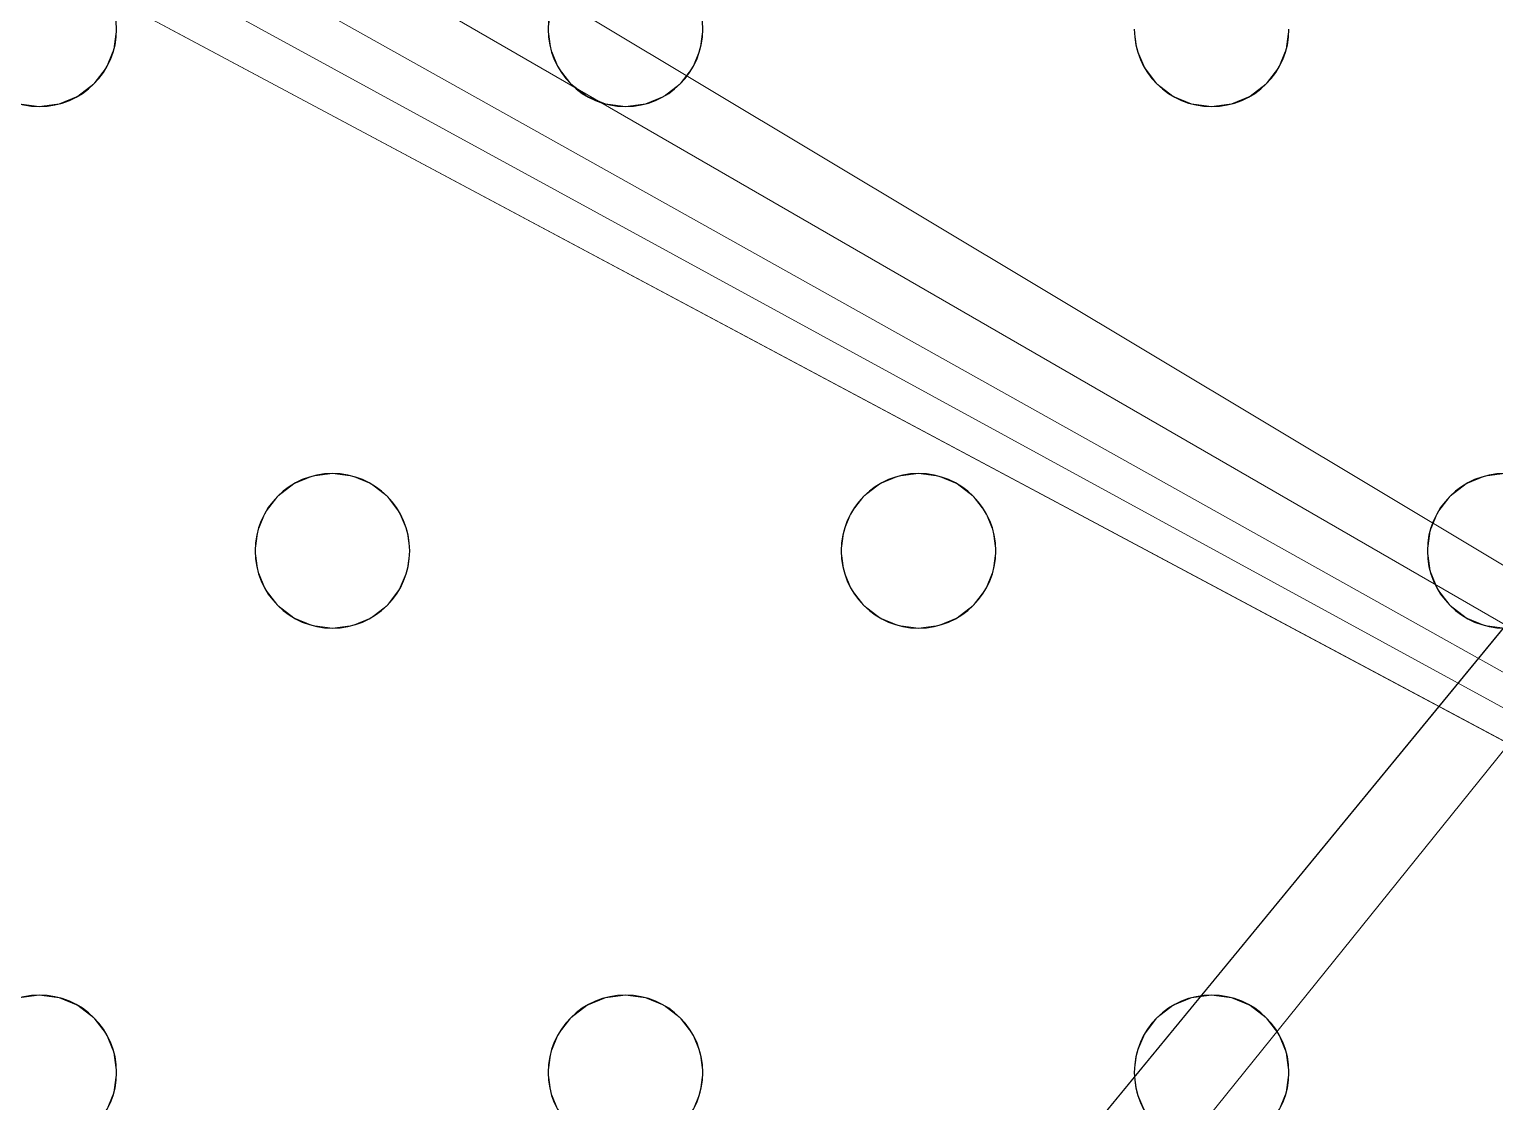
# Model space of a CAD drawing. Header units: millimetres. Extents: x -1 to 1201, y -701 to 1.
# Drawn here: x 862.4 to 938.3, y -342.5 to -287 of the extents above; entities that cross this region are included whole.
import ezdxf

# ---------------------------------------------------------------- set-up
doc = ezdxf.new("R2010")
doc.units = ezdxf.units.MM
doc.layers.add('IQ_200_3D', color=1, linetype='Continuous')
doc.layers.add('IQ_204_2D', color=7, linetype='Continuous')

msp = doc.modelspace()

# ---------------------------------------------------------------- linework, layer by layer
at = {"layer": 'IQ_200_3D', "lineweight": 18}
for points, invisible_edges in [([(866.951, -287, 890), (866.815, -288.035, 890), (889.284, -287, 890), (889.421, -285.965, 890)], 10), ([(927.618, -287, 890), (927.481, -288.035, 890), (949.951, -287, 890), (950.087, -285.965, 890)], 10), ([(889.284, -287, 890), (866.815, -288.035, 890), (889.421, -288.035, 890)], 3), ([(866.815, -288.035, 888), (866.951, -287, 888), (889.284, -287, 888), (889.421, -288.035, 888)], 10), ([(866.815, -288.035, 890), (866.951, -287, 890), (866.951, -287, 888), (866.815, -288.035, 888)], 8), ([(889.284, -287, 890), (889.421, -288.035, 890), (889.421, -288.035, 888), (889.284, -287, 888)], 2), ([(919.618, -287, 890), (897.284, -287, 890), (897.148, -288.035, 890), (919.754, -288.035, 890)], 5), ([(897.148, -288.035, 888), (897.284, -287, 888), (919.618, -287, 888), (919.754, -288.035, 888)], 10), ([(897.148, -288.035, 890), (897.284, -287, 890), (897.284, -287, 888), (897.148, -288.035, 888)], 8), ([(919.618, -287, 890), (919.754, -288.035, 890), (919.754, -288.035, 888), (919.618, -287, 888)], 2), ([(927.481, -288.035, 890), (927.082, -289, 890), (950.087, -288.035, 890), (949.951, -287, 890)], 10), ([(927.481, -288.035, 888), (927.618, -287, 888), (949.951, -287, 888), (950.087, -288.035, 888)], 10), ([(927.481, -288.035, 890), (927.618, -287, 890), (927.618, -287, 888), (927.481, -288.035, 888)], 8), ([(889.421, -288.035, 890), (866.815, -288.035, 890), (866.415, -289, 890), (889.82, -289, 890)], 5), ([(866.415, -289, 888), (866.815, -288.035, 888), (889.421, -288.035, 888), (889.82, -289, 888)], 10), ([(866.415, -289, 890), (866.815, -288.035, 890), (866.815, -288.035, 888), (866.415, -289, 888)], 10), ([(889.421, -288.035, 890), (889.82, -289, 890), (889.82, -289, 888), (889.421, -288.035, 888)], 10), ([(919.754, -288.035, 890), (897.148, -288.035, 890), (896.748, -289, 890)], 13), ([(896.748, -289, 890), (908.451, -310, 890), (920.154, -289, 890), (919.754, -288.035, 890)], 11), ([(896.748, -289, 888), (897.148, -288.035, 888), (919.754, -288.035, 888), (920.154, -289, 888)], 10), ([(896.748, -289, 890), (897.148, -288.035, 890), (897.148, -288.035, 888), (896.748, -289, 888)], 10), ([(919.754, -288.035, 890), (920.154, -289, 890), (920.154, -289, 888), (919.754, -288.035, 888)], 10), ([(950.487, -289, 890), (950.087, -288.035, 890), (927.082, -289, 890), (938.784, -310, 890)], 14), ([(927.082, -289, 888), (927.481, -288.035, 888), (950.087, -288.035, 888), (950.487, -289, 888)], 10), ([(927.082, -289, 890), (927.481, -288.035, 890), (927.481, -288.035, 888), (927.082, -289, 888)], 10), ([(866.415, -289, 890), (865.779, -289.828, 890), (878.118, -310, 890)], 14), ([(878.118, -310, 888), (865.779, -289.828, 888), (866.415, -289, 888), (889.82, -289, 888)], 13), ([(865.779, -289.828, 890), (866.415, -289, 890), (866.415, -289, 888), (865.779, -289.828, 888)], 10), ([(889.82, -289, 890), (866.415, -289, 890), (878.118, -310, 890), (890.456, -289.828, 890)], 7), ([(890.456, -289.828, 888), (878.118, -310, 888), (889.82, -289, 888)], 3), ([(889.82, -289, 890), (890.456, -289.828, 890), (890.456, -289.828, 888), (889.82, -289, 888)], 10), ([(908.451, -310, 890), (896.748, -289, 890), (896.113, -289.828, 890), (907.416, -310.136, 890)], 5), ([(896.748, -289, 888), (908.451, -310, 888), (896.113, -289.828, 888)], 3), ([(896.113, -289.828, 890), (896.748, -289, 890), (896.748, -289, 888), (896.113, -289.828, 888)], 10), ([(920.154, -289, 888), (920.789, -289.828, 888), (908.451, -310, 888), (896.748, -289, 888)], 14), ([(920.789, -289.828, 890), (920.154, -289, 890), (908.451, -310, 890), (909.486, -310.136, 890)], 10), ([(920.154, -289, 890), (920.789, -289.828, 890), (920.789, -289.828, 888), (920.154, -289, 888)], 10), ([(938.784, -310, 890), (927.082, -289, 890), (926.446, -289.828, 890), (937.749, -310.136, 890)], 5), ([(938.784, -310, 888), (937.749, -310.136, 888), (926.446, -289.828, 888), (927.082, -289, 888)], 10), ([(926.446, -289.828, 890), (927.082, -289, 890), (927.082, -289, 888), (926.446, -289.828, 888)], 10), ([(927.082, -289, 888), (950.487, -289, 888), (938.784, -310, 888)], 15), ([(877.082, -310.136, 890), (878.118, -310, 890), (865.779, -289.828, 890), (864.951, -290.464, 890)], 10), ([(877.082, -310.136, 888), (864.951, -290.464, 888), (865.779, -289.828, 888), (878.118, -310, 888)], 5), ([(864.951, -290.464, 890), (865.779, -289.828, 890), (865.779, -289.828, 888), (864.951, -290.464, 888)], 10), ([(879.153, -310.136, 890), (891.284, -290.464, 890), (890.456, -289.828, 890), (878.118, -310, 890)], 5), ([(879.153, -310.136, 888), (878.118, -310, 888), (890.456, -289.828, 888), (891.284, -290.464, 888)], 10), ([(890.456, -289.828, 890), (891.284, -290.464, 890), (891.284, -290.464, 888), (890.456, -289.828, 888)], 10), ([(907.416, -310.136, 890), (896.113, -289.828, 890), (895.284, -290.464, 890)], 13), ([(896.113, -289.828, 888), (908.451, -310, 888), (907.416, -310.136, 888), (895.284, -290.464, 888)], 5), ([(895.284, -290.464, 890), (896.113, -289.828, 890), (896.113, -289.828, 888), (895.284, -290.464, 888)], 10), ([(909.486, -310.136, 888), (908.451, -310, 888), (920.789, -289.828, 888), (921.618, -290.464, 888)], 10), ([(921.618, -290.464, 890), (920.789, -289.828, 890), (909.486, -310.136, 890), (910.451, -310.536, 890)], 10), ([(920.789, -289.828, 890), (921.618, -290.464, 890), (921.618, -290.464, 888), (920.789, -289.828, 888)], 10), ([(937.749, -310.136, 890), (926.446, -289.828, 890), (925.618, -290.464, 890)], 13), ([(937.749, -310.136, 888), (936.784, -310.536, 888), (925.618, -290.464, 888), (926.446, -289.828, 888)], 10), ([(925.618, -290.464, 890), (926.446, -289.828, 890), (926.446, -289.828, 888), (925.618, -290.464, 888)], 10), ([(861.916, -290.864, 888), (862.951, -291, 888), (850.613, -311.172, 888), (849.784, -310.536, 888)], 10), ([(862.951, -291, 890), (861.916, -290.864, 890), (850.613, -311.172, 890), (851.248, -312, 890)], 10), ([(851.248, -312, 888), (850.613, -311.172, 888), (862.951, -291, 888), (874.654, -312, 888)], 14), ([(851.248, -312, 890), (851.648, -312.965, 890), (874.654, -312, 890), (862.951, -291, 890)], 14), ([(862.951, -291, 888), (861.916, -290.864, 888), (861.916, -290.864, 890), (862.951, -291, 890)], 10), ([(863.986, -290.864, 890), (862.951, -291, 890), (875.289, -311.172, 890), (876.118, -310.536, 890)], 10), ([(863.986, -290.864, 888), (876.118, -310.536, 888), (875.289, -311.172, 888), (862.951, -291, 888)], 5), ([(863.986, -290.864, 888), (862.951, -291, 888), (862.951, -291, 890), (863.986, -290.864, 890)], 10), ([(874.654, -312, 890), (875.289, -311.172, 890), (862.951, -291, 890)], 14), ([(874.654, -312, 888), (862.951, -291, 888), (875.289, -311.172, 888)], 3), ([(864.951, -290.464, 890), (863.986, -290.864, 890), (876.118, -310.536, 890), (877.082, -310.136, 890)], 10), ([(864.951, -290.464, 888), (877.082, -310.136, 888), (876.118, -310.536, 888), (863.986, -290.864, 888)], 5), ([(863.986, -290.864, 890), (864.951, -290.464, 890), (864.951, -290.464, 888), (863.986, -290.864, 888)], 10), ([(880.118, -310.536, 890), (892.249, -290.864, 890), (891.284, -290.464, 890), (879.153, -310.136, 890)], 5), ([(880.118, -310.536, 888), (879.153, -310.136, 888), (891.284, -290.464, 888), (892.249, -290.864, 888)], 10), ([(880.118, -310.536, 890), (880.946, -311.172, 890), (892.249, -290.864, 890)], 14), ([(880.946, -311.172, 888), (880.118, -310.536, 888), (892.249, -290.864, 888)], 14), ([(893.284, -291, 890), (892.249, -290.864, 890), (880.946, -311.172, 890), (881.582, -312, 890)], 10), ([(893.284, -291, 888), (881.582, -312, 888), (880.946, -311.172, 888), (892.249, -290.864, 888)], 5), ([(893.284, -291, 890), (881.582, -312, 890), (904.987, -312, 890), (905.622, -311.172, 890)], 11), ([(893.284, -291, 888), (905.622, -311.172, 888), (904.987, -312, 888), (881.582, -312, 888)], 13), ([(891.284, -290.464, 890), (892.249, -290.864, 890), (892.249, -290.864, 888), (891.284, -290.464, 888)], 10), ([(893.284, -291, 888), (892.249, -290.864, 888), (892.249, -290.864, 890), (893.284, -291, 890)], 10), ([(894.32, -290.864, 890), (893.284, -291, 890), (905.622, -311.172, 890), (906.451, -310.536, 890)], 10), ([(894.32, -290.864, 888), (906.451, -310.536, 888), (905.622, -311.172, 888), (893.284, -291, 888)], 5), ([(894.32, -290.864, 888), (893.284, -291, 888), (893.284, -291, 890), (894.32, -290.864, 890)], 10), ([(895.284, -290.464, 890), (894.32, -290.864, 890), (906.451, -310.536, 890), (907.416, -310.136, 890)], 10), ([(895.284, -290.464, 888), (907.416, -310.136, 888), (906.451, -310.536, 888), (894.32, -290.864, 888)], 5), ([(894.32, -290.864, 890), (895.284, -290.464, 890), (895.284, -290.464, 888), (894.32, -290.864, 888)], 10), ([(910.451, -310.536, 888), (909.486, -310.136, 888), (921.618, -290.464, 888), (922.582, -290.864, 888)], 10), ([(910.451, -310.536, 890), (911.279, -311.172, 890), (922.582, -290.864, 890), (921.618, -290.464, 890)], 10), ([(911.279, -311.172, 888), (910.451, -310.536, 888), (922.582, -290.864, 888), (923.618, -291, 888)], 10), ([(911.279, -311.172, 890), (911.915, -312, 890), (923.618, -291, 890), (922.582, -290.864, 890)], 10), ([(911.915, -312, 888), (911.279, -311.172, 888), (923.618, -291, 888), (935.32, -312, 888)], 14), ([(935.32, -312, 890), (923.618, -291, 890), (911.915, -312, 890), (912.315, -312.965, 890)], 11), ([(921.618, -290.464, 890), (922.582, -290.864, 890), (922.582, -290.864, 888), (921.618, -290.464, 888)], 10), ([(923.618, -291, 888), (922.582, -290.864, 888), (922.582, -290.864, 890), (923.618, -291, 890)], 10), ([(935.956, -311.172, 890), (924.653, -290.864, 890), (923.618, -291, 890), (935.32, -312, 890)], 5), ([(935.956, -311.172, 888), (935.32, -312, 888), (923.618, -291, 888), (924.653, -290.864, 888)], 10), ([(924.653, -290.864, 888), (923.618, -291, 888), (923.618, -291, 890), (924.653, -290.864, 890)], 10), ([(925.618, -290.464, 890), (924.653, -290.864, 890), (936.784, -310.536, 890), (937.749, -310.136, 890)], 10), ([(936.784, -310.536, 888), (935.956, -311.172, 888), (924.653, -290.864, 888), (925.618, -290.464, 888)], 10), ([(924.653, -290.864, 890), (925.618, -290.464, 890), (925.618, -290.464, 888), (924.653, -290.864, 888)], 10), ([(936.784, -310.536, 890), (924.653, -290.864, 890), (935.956, -311.172, 890)], 3), ([(877.082, -310.136, 890), (876.118, -310.536, 890), (876.118, -310.536, 888), (877.082, -310.136, 888)], 10), ([(877.082, -310.136, 888), (878.118, -310, 888), (878.118, -310, 890), (877.082, -310.136, 890)], 10), ([(878.118, -310, 888), (879.153, -310.136, 888), (879.153, -310.136, 890), (878.118, -310, 890)], 10), ([(880.118, -310.536, 890), (879.153, -310.136, 890), (879.153, -310.136, 888), (880.118, -310.536, 888)], 10), ([(907.416, -310.136, 890), (906.451, -310.536, 890), (906.451, -310.536, 888), (907.416, -310.136, 888)], 10), ([(907.416, -310.136, 888), (908.451, -310, 888), (908.451, -310, 890), (907.416, -310.136, 890)], 10), ([(908.451, -310, 888), (909.486, -310.136, 888), (909.486, -310.136, 890), (908.451, -310, 890)], 10), ([(910.451, -310.536, 890), (909.486, -310.136, 890), (909.486, -310.136, 888), (910.451, -310.536, 888)], 10), ([(937.749, -310.136, 890), (936.784, -310.536, 890), (936.784, -310.536, 888), (937.749, -310.136, 888)], 10), ([(937.749, -310.136, 888), (938.784, -310, 888), (938.784, -310, 890), (937.749, -310.136, 890)], 10), ([(876.118, -310.536, 890), (875.289, -311.172, 890), (875.289, -311.172, 888), (876.118, -310.536, 888)], 10), ([(880.946, -311.172, 890), (880.118, -310.536, 890), (880.118, -310.536, 888), (880.946, -311.172, 888)], 10), ([(906.451, -310.536, 890), (905.622, -311.172, 890), (905.622, -311.172, 888), (906.451, -310.536, 888)], 10), ([(911.279, -311.172, 890), (910.451, -310.536, 890), (910.451, -310.536, 888), (911.279, -311.172, 888)], 10), ([(936.784, -310.536, 890), (935.956, -311.172, 890), (935.956, -311.172, 888), (936.784, -310.536, 888)], 10), ([(875.289, -311.172, 890), (874.654, -312, 890), (874.654, -312, 888), (875.289, -311.172, 888)], 10), ([(881.582, -312, 890), (880.946, -311.172, 890), (880.946, -311.172, 888), (881.582, -312, 888)], 10), ([(905.622, -311.172, 890), (904.987, -312, 890), (904.987, -312, 888), (905.622, -311.172, 888)], 10), ([(911.915, -312, 890), (911.279, -311.172, 890), (911.279, -311.172, 888), (911.915, -312, 888)], 10), ([(935.956, -311.172, 890), (935.32, -312, 890), (935.32, -312, 888), (935.956, -311.172, 888)], 10), ([(851.648, -312.965, 888), (851.248, -312, 888), (874.654, -312, 888), (874.254, -312.965, 888)], 10), ([(851.648, -312.965, 890), (851.784, -314, 890), (874.254, -312.965, 890), (874.654, -312, 890)], 10), ([(874.654, -312, 890), (874.254, -312.965, 890), (874.254, -312.965, 888), (874.654, -312, 888)], 10), ([(881.582, -312, 890), (881.981, -312.965, 890), (904.987, -312, 890)], 14), ([(904.987, -312, 888), (904.587, -312.965, 888), (881.981, -312.965, 888), (881.582, -312, 888)], 10), ([(881.981, -312.965, 890), (881.582, -312, 890), (881.582, -312, 888), (881.981, -312.965, 888)], 10), ([(881.981, -312.965, 890), (882.118, -314, 890), (904.587, -312.965, 890), (904.987, -312, 890)], 10), ([(904.987, -312, 890), (904.587, -312.965, 890), (904.587, -312.965, 888), (904.987, -312, 888)], 10), ([(911.915, -312, 888), (935.32, -312, 888), (912.315, -312.965, 888)], 3), ([(912.315, -312.965, 890), (911.915, -312, 890), (911.915, -312, 888), (912.315, -312.965, 888)], 10), ([(912.315, -312.965, 890), (912.451, -314, 890), (934.921, -312.965, 890), (935.32, -312, 890)], 10), ([(912.315, -312.965, 888), (935.32, -312, 888), (934.921, -312.965, 888), (912.451, -314, 888)], 5), ([(935.32, -312, 890), (934.921, -312.965, 890), (934.921, -312.965, 888), (935.32, -312, 888)], 10), ([(851.784, -314, 888), (851.648, -312.965, 888), (874.254, -312.965, 888), (874.118, -314, 888)], 10), ([(874.118, -314, 890), (874.254, -312.965, 890), (851.784, -314, 890)], 14), ([(874.254, -312.965, 890), (874.118, -314, 890), (874.118, -314, 888), (874.254, -312.965, 888)], 8), ([(882.118, -314, 890), (881.981, -315.035, 890), (904.451, -314, 890), (904.587, -312.965, 890)], 10), ([(882.118, -314, 888), (881.981, -312.965, 888), (904.587, -312.965, 888), (904.451, -314, 888)], 10), ([(882.118, -314, 890), (881.981, -312.965, 890), (881.981, -312.965, 888), (882.118, -314, 888)], 2), ([(904.587, -312.965, 890), (904.451, -314, 890), (904.451, -314, 888), (904.587, -312.965, 888)], 8), ([(912.451, -314, 890), (912.315, -315.035, 890), (934.784, -314, 890), (934.921, -312.965, 890)], 10), ([(934.784, -314, 888), (912.315, -315.035, 888), (912.451, -314, 888), (934.921, -312.965, 888)], 5), ([(912.451, -314, 890), (912.315, -312.965, 890), (912.315, -312.965, 888), (912.451, -314, 888)], 2), ([(934.921, -312.965, 890), (934.784, -314, 890), (934.784, -314, 888), (934.921, -312.965, 888)], 8), ([(874.118, -314, 890), (851.784, -314, 890), (851.648, -315.035, 890), (874.254, -315.035, 890)], 5), ([(851.648, -315.035, 888), (851.784, -314, 888), (874.118, -314, 888), (874.254, -315.035, 888)], 10), ([(874.118, -314, 890), (874.254, -315.035, 890), (874.254, -315.035, 888), (874.118, -314, 888)], 2), ([(904.587, -315.035, 888), (881.582, -316, 888), (881.981, -315.035, 888), (904.451, -314, 888)], 5), ([(881.981, -315.035, 890), (904.587, -315.035, 890), (904.451, -314, 890)], 13), ([(881.981, -315.035, 888), (882.118, -314, 888), (904.451, -314, 888)], 14), ([(881.981, -315.035, 890), (882.118, -314, 890), (882.118, -314, 888), (881.981, -315.035, 888)], 8), ([(904.451, -314, 890), (904.587, -315.035, 890), (904.587, -315.035, 888), (904.451, -314, 888)], 2), ([(912.315, -315.035, 890), (911.915, -316, 890), (934.921, -315.035, 890), (934.784, -314, 890)], 10), ([(934.921, -315.035, 888), (911.915, -316, 888), (912.315, -315.035, 888), (934.784, -314, 888)], 5), ([(912.315, -315.035, 890), (912.451, -314, 890), (912.451, -314, 888), (912.315, -315.035, 888)], 8), ([(934.784, -314, 890), (934.921, -315.035, 890), (934.921, -315.035, 888), (934.784, -314, 888)], 2), ([(874.254, -315.035, 890), (851.648, -315.035, 890), (851.248, -316, 890)], 13), ([(851.248, -316, 890), (862.951, -337, 890), (874.654, -316, 890), (874.254, -315.035, 890)], 11), ([(851.248, -316, 888), (851.648, -315.035, 888), (874.254, -315.035, 888), (874.654, -316, 888)], 10), ([(874.254, -315.035, 890), (874.654, -316, 890), (874.654, -316, 888), (874.254, -315.035, 888)], 10), ([(904.587, -315.035, 890), (881.981, -315.035, 890), (881.582, -316, 890), (904.987, -316, 890)], 5), ([(904.987, -316, 888), (893.284, -337, 888), (881.582, -316, 888), (904.587, -315.035, 888)], 7), ([(881.582, -316, 890), (881.981, -315.035, 890), (881.981, -315.035, 888), (881.582, -316, 888)], 10), ([(904.587, -315.035, 890), (904.987, -316, 890), (904.987, -316, 888), (904.587, -315.035, 888)], 10), ([(935.32, -316, 890), (934.921, -315.035, 890), (911.915, -316, 890), (923.618, -337, 890)], 14), ([(911.915, -316, 888), (934.921, -315.035, 888), (935.32, -316, 888)], 13), ([(911.915, -316, 890), (912.315, -315.035, 890), (912.315, -315.035, 888), (911.915, -316, 888)], 10), ([(934.921, -315.035, 890), (935.32, -316, 890), (935.32, -316, 888), (934.921, -315.035, 888)], 10), ([(862.951, -337, 890), (851.248, -316, 890), (850.613, -316.828, 890), (861.916, -337.136, 890)], 5), ([(862.951, -337, 888), (861.916, -337.136, 888), (850.613, -316.828, 888), (851.248, -316, 888)], 10), ([(862.951, -337, 888), (851.248, -316, 888), (874.654, -316, 888), (875.289, -316.828, 888)], 11), ([(875.289, -316.828, 890), (874.654, -316, 890), (862.951, -337, 890), (863.986, -337.136, 890)], 10), ([(874.654, -316, 890), (875.289, -316.828, 890), (875.289, -316.828, 888), (874.654, -316, 888)], 10), ([(893.284, -337, 890), (881.582, -316, 890), (880.946, -316.828, 890), (892.249, -337.136, 890)], 5), ([(893.284, -337, 888), (892.249, -337.136, 888), (880.946, -316.828, 888), (881.582, -316, 888)], 10), ([(880.946, -316.828, 890), (881.582, -316, 890), (881.582, -316, 888), (880.946, -316.828, 888)], 10), ([(904.987, -316, 890), (881.582, -316, 890), (893.284, -337, 890)], 15), ([(905.622, -316.828, 890), (904.987, -316, 890), (893.284, -337, 890), (894.32, -337.136, 890)], 10), ([(893.284, -337, 888), (904.987, -316, 888), (905.622, -316.828, 888), (894.32, -337.136, 888)], 5), ([(904.987, -316, 890), (905.622, -316.828, 890), (905.622, -316.828, 888), (904.987, -316, 888)], 10), ([(923.618, -337, 890), (911.915, -316, 890), (911.279, -316.828, 890), (922.582, -337.136, 890)], 5), ([(911.279, -316.828, 888), (911.915, -316, 888), (923.618, -337, 888), (922.582, -337.136, 888)], 10), ([(911.279, -316.828, 890), (911.915, -316, 890), (911.915, -316, 888), (911.279, -316.828, 888)], 10), ([(935.32, -316, 888), (935.956, -316.828, 888), (923.618, -337, 888), (911.915, -316, 888)], 14), ([(935.956, -316.828, 890), (935.32, -316, 890), (923.618, -337, 890), (924.653, -337.136, 890)], 10), ([(935.32, -316, 890), (935.956, -316.828, 890), (935.956, -316.828, 888), (935.32, -316, 888)], 10), ([(875.289, -316.828, 888), (876.118, -317.464, 888), (863.986, -337.136, 888), (862.951, -337, 888)], 10), ([(876.118, -317.464, 890), (875.289, -316.828, 890), (863.986, -337.136, 890), (864.951, -337.536, 890)], 10), ([(875.289, -316.828, 890), (876.118, -317.464, 890), (876.118, -317.464, 888), (875.289, -316.828, 888)], 10), ([(892.249, -337.136, 890), (880.946, -316.828, 890), (880.118, -317.464, 890), (891.284, -337.536, 890)], 5), ([(892.249, -337.136, 888), (891.284, -337.536, 888), (880.118, -317.464, 888), (880.946, -316.828, 888)], 10), ([(880.118, -317.464, 890), (880.946, -316.828, 890), (880.946, -316.828, 888), (880.118, -317.464, 888)], 10), ([(906.451, -317.464, 890), (905.622, -316.828, 890), (894.32, -337.136, 890), (895.284, -337.536, 890)], 10), ([(906.451, -317.464, 888), (894.32, -337.136, 888), (905.622, -316.828, 888)], 3), ([(905.622, -316.828, 890), (906.451, -317.464, 890), (906.451, -317.464, 888), (905.622, -316.828, 888)], 10), ([(922.582, -337.136, 890), (911.279, -316.828, 890), (910.451, -317.464, 890), (921.618, -337.536, 890)], 5), ([(922.582, -337.136, 888), (921.618, -337.536, 888), (910.451, -317.464, 888), (911.279, -316.828, 888)], 10), ([(910.451, -317.464, 890), (911.279, -316.828, 890), (911.279, -316.828, 888), (910.451, -317.464, 888)], 10), ([(935.956, -316.828, 888), (936.784, -317.464, 888), (924.653, -337.136, 888), (923.618, -337, 888)], 10), ([(936.784, -317.464, 890), (935.956, -316.828, 890), (924.653, -337.136, 890), (925.618, -337.536, 890)], 10), ([(935.956, -316.828, 890), (936.784, -317.464, 890), (936.784, -317.464, 888), (935.956, -316.828, 888)], 10), ([(876.118, -317.464, 888), (877.082, -317.864, 888), (864.951, -337.536, 888), (863.986, -337.136, 888)], 10), ([(877.082, -317.864, 890), (876.118, -317.464, 890), (864.951, -337.536, 890), (865.779, -338.172, 890)], 10), ([(876.118, -317.464, 890), (877.082, -317.864, 890), (877.082, -317.864, 888), (876.118, -317.464, 888)], 10), ([(891.284, -337.536, 890), (880.118, -317.464, 890), (879.153, -317.864, 890), (890.456, -338.172, 890)], 5), ([(879.153, -317.864, 888), (880.118, -317.464, 888), (891.284, -337.536, 888)], 14), ([(879.153, -317.864, 890), (880.118, -317.464, 890), (880.118, -317.464, 888), (879.153, -317.864, 888)], 10), ([(895.284, -337.536, 888), (894.32, -337.136, 888), (906.451, -317.464, 888), (907.416, -317.864, 888)], 10), ([(907.416, -317.864, 890), (906.451, -317.464, 890), (895.284, -337.536, 890), (896.113, -338.172, 890)], 10), ([(906.451, -317.464, 890), (907.416, -317.864, 890), (907.416, -317.864, 888), (906.451, -317.464, 888)], 10), ([(921.618, -337.536, 890), (910.451, -317.464, 890), (909.486, -317.864, 890), (920.789, -338.172, 890)], 5), ([(910.451, -317.464, 888), (921.618, -337.536, 888), (909.486, -317.864, 888)], 3), ([(909.486, -317.864, 890), (910.451, -317.464, 890), (910.451, -317.464, 888), (909.486, -317.864, 888)], 10), ([(925.618, -337.536, 888), (924.653, -337.136, 888), (936.784, -317.464, 888), (937.749, -317.864, 888)], 10), ([(937.749, -317.864, 890), (936.784, -317.464, 890), (925.618, -337.536, 890), (926.446, -338.172, 890)], 10), ([(936.784, -317.464, 890), (937.749, -317.864, 890), (937.749, -317.864, 888), (936.784, -317.464, 888)], 10), ([(865.779, -338.172, 888), (864.951, -337.536, 888), (877.082, -317.864, 888), (878.118, -318, 888)], 10), ([(878.118, -318, 890), (877.082, -317.864, 890), (865.779, -338.172, 890), (866.415, -339, 890)], 10), ([(866.415, -339, 888), (865.779, -338.172, 888), (878.118, -318, 888), (889.82, -339, 888)], 14), ([(889.82, -339, 890), (878.118, -318, 890), (866.415, -339, 890), (866.815, -339.965, 890)], 11), ([(878.118, -318, 888), (877.082, -317.864, 888), (877.082, -317.864, 890), (878.118, -318, 890)], 10), ([(890.456, -338.172, 890), (879.153, -317.864, 890), (878.118, -318, 890), (889.82, -339, 890)], 5), ([(879.153, -317.864, 888), (891.284, -337.536, 888), (890.456, -338.172, 888), (878.118, -318, 888)], 5), ([(879.153, -317.864, 888), (878.118, -318, 888), (878.118, -318, 890), (879.153, -317.864, 890)], 10), ([(878.118, -318, 888), (890.456, -338.172, 888), (889.82, -339, 888)], 13), ([(896.113, -338.172, 888), (895.284, -337.536, 888), (907.416, -317.864, 888), (908.451, -318, 888)], 10), ([(908.451, -318, 890), (907.416, -317.864, 890), (896.113, -338.172, 890), (896.748, -339, 890)], 10), ([(908.451, -318, 888), (920.154, -339, 888), (896.748, -339, 888), (896.113, -338.172, 888)], 11), ([(920.154, -339, 890), (908.451, -318, 890), (896.748, -339, 890), (897.148, -339.965, 890)], 11), ([(908.451, -318, 888), (907.416, -317.864, 888), (907.416, -317.864, 890), (908.451, -318, 890)], 10), ([(920.789, -338.172, 890), (909.486, -317.864, 890), (908.451, -318, 890), (920.154, -339, 890)], 5), ([(909.486, -317.864, 888), (921.618, -337.536, 888), (920.789, -338.172, 888), (908.451, -318, 888)], 5), ([(909.486, -317.864, 888), (908.451, -318, 888), (908.451, -318, 890), (909.486, -317.864, 890)], 10), ([(908.451, -318, 888), (920.789, -338.172, 888), (920.154, -339, 888)], 13), ([(926.446, -338.172, 888), (925.618, -337.536, 888), (937.749, -317.864, 888), (938.784, -318, 888)], 10), ([(938.784, -318, 890), (937.749, -317.864, 890), (926.446, -338.172, 890), (927.082, -339, 890)], 10), ([(938.784, -318, 888), (950.487, -339, 888), (927.082, -339, 888), (926.446, -338.172, 888)], 11), ([(950.487, -339, 890), (938.784, -318, 890), (927.082, -339, 890), (927.481, -339.965, 890)], 11), ([(938.784, -318, 888), (937.749, -317.864, 888), (937.749, -317.864, 890), (938.784, -318, 890)], 10), ([(861.916, -337.136, 888), (862.951, -337, 888), (862.951, -337, 890), (861.916, -337.136, 890)], 10), ([(862.951, -337, 888), (863.986, -337.136, 888), (863.986, -337.136, 890), (862.951, -337, 890)], 10), ([(864.951, -337.536, 890), (863.986, -337.136, 890), (863.986, -337.136, 888), (864.951, -337.536, 888)], 10), ([(892.249, -337.136, 890), (891.284, -337.536, 890), (891.284, -337.536, 888), (892.249, -337.136, 888)], 10), ([(892.249, -337.136, 888), (893.284, -337, 888), (893.284, -337, 890), (892.249, -337.136, 890)], 10), ([(893.284, -337, 888), (894.32, -337.136, 888), (894.32, -337.136, 890), (893.284, -337, 890)], 10), ([(895.284, -337.536, 890), (894.32, -337.136, 890), (894.32, -337.136, 888), (895.284, -337.536, 888)], 10), ([(922.582, -337.136, 890), (921.618, -337.536, 890), (921.618, -337.536, 888), (922.582, -337.136, 888)], 10), ([(922.582, -337.136, 888), (923.618, -337, 888), (923.618, -337, 890), (922.582, -337.136, 890)], 10), ([(923.618, -337, 888), (924.653, -337.136, 888), (924.653, -337.136, 890), (923.618, -337, 890)], 10), ([(925.618, -337.536, 890), (924.653, -337.136, 890), (924.653, -337.136, 888), (925.618, -337.536, 888)], 10), ([(865.779, -338.172, 890), (864.951, -337.536, 890), (864.951, -337.536, 888), (865.779, -338.172, 888)], 10), ([(866.415, -339, 890), (865.779, -338.172, 890), (865.779, -338.172, 888), (866.415, -339, 888)], 10), ([(890.456, -338.172, 890), (889.82, -339, 890), (889.82, -339, 888), (890.456, -338.172, 888)], 10), ([(891.284, -337.536, 890), (890.456, -338.172, 890), (890.456, -338.172, 888), (891.284, -337.536, 888)], 10), ([(896.113, -338.172, 890), (895.284, -337.536, 890), (895.284, -337.536, 888), (896.113, -338.172, 888)], 10), ([(896.748, -339, 890), (896.113, -338.172, 890), (896.113, -338.172, 888), (896.748, -339, 888)], 10), ([(920.789, -338.172, 890), (920.154, -339, 890), (920.154, -339, 888), (920.789, -338.172, 888)], 10), ([(921.618, -337.536, 890), (920.789, -338.172, 890), (920.789, -338.172, 888), (921.618, -337.536, 888)], 10), ([(926.446, -338.172, 890), (925.618, -337.536, 890), (925.618, -337.536, 888), (926.446, -338.172, 888)], 10), ([(927.082, -339, 890), (926.446, -338.172, 890), (926.446, -338.172, 888), (927.082, -339, 888)], 10), ([(866.815, -339.965, 888), (866.415, -339, 888), (889.82, -339, 888), (889.421, -339.965, 888)], 10), ([(866.815, -339.965, 890), (866.415, -339, 890), (866.415, -339, 888), (866.815, -339.965, 888)], 10), ([(866.815, -339.965, 890), (866.951, -341, 890), (889.421, -339.965, 890), (889.82, -339, 890)], 10), ([(889.82, -339, 890), (889.421, -339.965, 890), (889.421, -339.965, 888), (889.82, -339, 888)], 10), ([(920.154, -339, 888), (919.754, -339.965, 888), (897.148, -339.965, 888), (896.748, -339, 888)], 10), ([(897.148, -339.965, 890), (896.748, -339, 890), (896.748, -339, 888), (897.148, -339.965, 888)], 10), ([(897.148, -339.965, 890), (897.284, -341, 890), (919.754, -339.965, 890), (920.154, -339, 890)], 10), ([(920.154, -339, 890), (919.754, -339.965, 890), (919.754, -339.965, 888), (920.154, -339, 888)], 10), ([(927.481, -339.965, 888), (927.082, -339, 888), (950.487, -339, 888)], 14), ([(927.481, -339.965, 890), (927.082, -339, 890), (927.082, -339, 888), (927.481, -339.965, 888)], 10), ([(927.481, -339.965, 890), (927.618, -341, 890), (950.087, -339.965, 890), (950.487, -339, 890)], 10), ([(950.087, -339.965, 888), (927.618, -341, 888), (927.481, -339.965, 888), (950.487, -339, 888)], 5), ([(866.951, -341, 890), (866.815, -342.035, 890), (889.284, -341, 890), (889.421, -339.965, 890)], 10), ([(889.284, -341, 888), (866.815, -342.035, 888), (866.951, -341, 888), (889.421, -339.965, 888)], 5), ([(866.951, -341, 888), (866.815, -339.965, 888), (889.421, -339.965, 888)], 14), ([(866.951, -341, 890), (866.815, -339.965, 890), (866.815, -339.965, 888), (866.951, -341, 888)], 2), ([(889.421, -339.965, 890), (889.284, -341, 890), (889.284, -341, 888), (889.421, -339.965, 888)], 8), ([(897.284, -341, 890), (897.148, -342.035, 890), (919.618, -341, 890), (919.754, -339.965, 890)], 10), ([(897.284, -341, 888), (897.148, -339.965, 888), (919.754, -339.965, 888), (919.618, -341, 888)], 10), ([(897.284, -341, 890), (897.148, -339.965, 890), (897.148, -339.965, 888), (897.284, -341, 888)], 2), ([(919.754, -339.965, 890), (919.618, -341, 890), (919.618, -341, 888), (919.754, -339.965, 888)], 8), ([(927.618, -341, 890), (927.481, -342.035, 890), (949.951, -341, 890), (950.087, -339.965, 890)], 10), ([(949.951, -341, 888), (927.481, -342.035, 888), (927.618, -341, 888), (950.087, -339.965, 888)], 5), ([(927.618, -341, 890), (927.481, -339.965, 890), (927.481, -339.965, 888), (927.618, -341, 888)], 2), ([(889.284, -341, 890), (866.815, -342.035, 890), (889.421, -342.035, 890)], 3), ([(889.421, -342.035, 888), (866.815, -342.035, 888), (889.284, -341, 888)], 3), ([(866.815, -342.035, 890), (866.951, -341, 890), (866.951, -341, 888), (866.815, -342.035, 888)], 8), ([(889.284, -341, 890), (889.421, -342.035, 890), (889.421, -342.035, 888), (889.284, -341, 888)], 2), ([(919.618, -341, 890), (897.148, -342.035, 890), (919.754, -342.035, 890)], 3), ([(897.148, -342.035, 888), (897.284, -341, 888), (919.618, -341, 888), (919.754, -342.035, 888)], 10), ([(897.148, -342.035, 890), (897.284, -341, 890), (897.284, -341, 888), (897.148, -342.035, 888)], 8), ([(919.618, -341, 890), (919.754, -342.035, 890), (919.754, -342.035, 888), (919.618, -341, 888)], 2), ([(949.951, -341, 890), (927.481, -342.035, 890), (950.087, -342.035, 890)], 3), ([(950.087, -342.035, 888), (927.481, -342.035, 888), (949.951, -341, 888)], 3), ([(927.481, -342.035, 890), (927.618, -341, 890), (927.618, -341, 888), (927.481, -342.035, 888)], 8), ([(889.421, -342.035, 890), (866.815, -342.035, 890), (866.415, -343, 890), (889.82, -343, 890)], 5), ([(866.415, -343, 888), (866.815, -342.035, 888), (889.421, -342.035, 888), (889.82, -343, 888)], 10), ([(866.415, -343, 890), (866.815, -342.035, 890), (866.815, -342.035, 888), (866.415, -343, 888)], 10), ([(889.421, -342.035, 890), (889.82, -343, 890), (889.82, -343, 888), (889.421, -342.035, 888)], 10), ([(919.754, -342.035, 890), (897.148, -342.035, 890), (896.748, -343, 890), (920.154, -343, 890)], 5), ([(896.748, -343, 888), (897.148, -342.035, 888), (919.754, -342.035, 888), (920.154, -343, 888)], 10), ([(896.748, -343, 890), (897.148, -342.035, 890), (897.148, -342.035, 888), (896.748, -343, 888)], 10), ([(919.754, -342.035, 890), (920.154, -343, 890), (920.154, -343, 888), (919.754, -342.035, 888)], 10), ([(950.087, -342.035, 890), (927.481, -342.035, 890), (927.082, -343, 890), (950.487, -343, 890)], 5), ([(927.082, -343, 888), (927.481, -342.035, 888), (950.087, -342.035, 888), (950.487, -343, 888)], 10), ([(927.082, -343, 890), (927.481, -342.035, 890), (927.481, -342.035, 888), (927.082, -343, 888)], 10)]:
    msp.add_3dface(points, dxfattribs=dict(at, invisible_edges=invisible_edges))
at = {"layer": 'IQ_204_2D'}
for centre, start, end in [((862.951, -287), 360, 180), ((893.284, -287), 0, 180), ((862.951, -287), 180, 360), ((893.284, -287), 180, 0), ((923.618, -287), 180, 360), ((878.118, -314), 360, 180), ((908.451, -314), 0, 180), ((938.784, -314), 360, 180), ((878.118, -314), 180, 360), ((908.451, -314), 180, 360), ((938.784, -314), 180, 360), ((862.951, -341), 360, 180), ((893.284, -341), 0, 180), ((923.618, -341), 360, 180), ((862.951, -341), 180, 360), ((893.284, -341), 180, 360), ((923.618, -341), 180, 360)]:
    msp.add_arc(centre, 4, start, end, dxfattribs=at)

# ---------------------------------------------------------------- meshes
at = {"layer": 'IQ_200_3D', "lineweight": 18}
mesh = msp.add_polyface(dxfattribs=at)
corners = [(1200, 0, 850), (1200, -700, 850), (0, -700, 850), (0, 0, 850), (810.5, -594, 850), (811.556, -602.023, 850), (814.653, -609.5, 850), (819.58, -615.92, 850), (826, -620.847, 850), (833.477, -623.944, 850), (841.5, -625, 850), (1059.5, -625, 850), (1067.523, -623.944, 850), (1075, -620.847, 850), (1081.42, -615.92, 850), (1086.347, -609.5, 850), (1089.444, -602.023, 850), (1090.5, -594, 850), (1090.5, -476, 850), (1089.444, -467.977, 850), (1086.347, -460.5, 850), (1081.42, -454.08, 850), (1075, -449.153, 850), (1067.523, -446.056, 850), (1059.5, -445, 850), (841.5, -445, 850), (833.477, -446.056, 850), (826, -449.153, 850), (819.58, -454.08, 850), (814.653, -460.5, 850), (811.556, -467.977, 850), (810.5, -476, 850)]
mesh.append_faces([[corners[k] for k in face] for face in [(29, 3, 28), (6, 2, 5), (4, 2, 31), (23, 0, 22), (13, 1, 12), (15, 1, 14), (11, 1, 10)]], dxfattribs={"vtx0": -1, "vtx1": -1})
mesh.append_faces([[corners[k] for k in face] for face in [(3, 29, 30, 2), (2, 30, 31), (0, 25, 26), (2, 6, 7), (2, 9, 10, 1), (0, 20, 21), (1, 18, 19), (1, 15, 16)]], dxfattribs={"vtx0": -1, "vtx2": -1})
mesh.append_faces([[corners[k] for k in face] for face in [(27, 28, 3), (4, 5, 2), (7, 8, 2), (8, 9, 2), (23, 24, 0), (21, 22, 0), (24, 25, 0), (13, 14, 1), (11, 12, 1), (16, 17, 1), (17, 18, 1)]], dxfattribs={"vtx1": -1, "vtx2": -1})
mesh.append_faces([[corners[k] for k in face] for face in [(26, 27, 3, 0), (19, 20, 0, 1)]], dxfattribs={"vtx1": -1, "vtx3": -1})
mesh = msp.add_polyface(dxfattribs=at)
corners = [(1200, -700, 900), (1200, -23, 900), (0, -23, 900), (0, -700, 900), (90, -35.113, 900), (1110, -35.113, 900), (1129.382, -37.665, 900), (1147.443, -45.146, 900), (1162.953, -57.047, 900), (1174.854, -72.557, 900), (1182.335, -90.618, 900), (1184.887, -110, 900), (1184.887, -610, 900), (1182.335, -629.382, 900), (1174.854, -647.443, 900), (1162.953, -662.953, 900), (1147.443, -674.854, 900), (1129.382, -682.335, 900), (1110, -684.887, 900), (90, -684.887, 900), (70.618, -682.335, 900), (52.557, -674.854, 900), (37.047, -662.953, 900), (25.146, -647.443, 900), (17.665, -629.382, 900), (15.113, -610, 900), (15.113, -110, 900), (17.665, -90.618, 900), (25.146, -72.557, 900), (37.047, -57.047, 900), (52.557, -45.146, 900), (70.618, -37.665, 900)]
mesh.append_faces([[corners[k] for k in face] for face in [(9, 1, 8), (14, 0, 13), (31, 2, 30), (28, 2, 27), (21, 3, 20), (23, 3, 22)]], dxfattribs={"vtx0": -1, "vtx1": -1})
mesh.append_faces([[corners[k] for k in face] for face in [(1, 9, 10), (1, 11, 12, 0), (0, 14, 15), (0, 18, 19, 3), (2, 28, 29), (3, 23, 24)]], dxfattribs={"vtx0": -1, "vtx2": -1})
mesh.append_faces([[corners[k] for k in face] for face in [(10, 11, 1), (5, 6, 1), (7, 8, 1), (6, 7, 1), (12, 13, 0), (15, 16, 0), (17, 18, 0), (16, 17, 0), (31, 4, 2), (29, 30, 2), (26, 27, 2), (21, 22, 3), (19, 20, 3), (24, 25, 3)]], dxfattribs={"vtx1": -1, "vtx2": -1})
mesh.append_faces([[corners[k] for k in face] for face in [(4, 5, 1, 2), (25, 26, 2, 3)]], dxfattribs={"vtx1": -1, "vtx3": -1})
mesh = msp.add_polyface(dxfattribs=at)
corners = [(1110, -48.392, 890), (90, -48.392, 890), (66.424, -53.082, 890), (46.437, -66.437, 890), (33.082, -86.424, 890), (28.392, -110, 890), (28.392, -610, 890), (33.082, -633.576, 890), (46.437, -653.563, 890), (66.424, -666.918, 890), (90, -671.608, 890), (1110, -671.608, 890), (1133.576, -666.918, 890), (1153.563, -653.563, 890), (1166.918, -633.576, 890), (1171.608, -610, 890), (1171.608, -110, 890), (1166.918, -86.424, 890), (1153.563, -66.437, 890), (1133.576, -53.082, 890), (122.5, -418.034, 890), (1077.5, -418.034, 890), (1089.656, -419.634, 890), (1100.983, -424.326, 890), (1110.71, -431.79, 890), (1118.174, -441.517, 890), (1122.866, -452.844, 890), (1124.466, -465, 890), (1124.466, -605, 890), (1122.866, -617.156, 890), (1118.174, -628.483, 890), (1110.71, -638.21, 890), (1100.983, -645.674, 890), (1089.656, -650.366, 890), (1077.5, -651.966, 890), (122.5, -651.966, 890), (110.344, -650.366, 890), (99.017, -645.674, 890), (89.29, -638.21, 890), (81.826, -628.483, 890), (77.134, -617.156, 890), (75.534, -605, 890), (75.534, -465, 890), (77.134, -452.844, 890), (81.826, -441.517, 890), (89.29, -431.79, 890), (99.017, -424.326, 890), (110.344, -419.634, 890), (122.5, -68.034, 890), (1077.5, -68.034, 890), (1089.656, -69.634, 890), (1100.983, -74.326, 890), (1110.71, -81.79, 890), (1118.174, -91.517, 890), (1122.866, -102.844, 890), (1124.466, -115, 890), (1124.466, -351, 890), (1122.866, -363.156, 890), (1118.174, -374.483, 890), (1110.71, -384.21, 890), (1100.983, -391.674, 890), (1089.656, -396.366, 890), (1077.5, -397.966, 890), (122.5, -397.966, 890), (110.344, -396.366, 890), (99.017, -391.674, 890), (89.29, -384.21, 890), (81.826, -374.483, 890), (77.134, -363.156, 890), (75.534, -351, 890), (75.534, -115, 890), (77.134, -102.844, 890), (81.826, -91.517, 890), (89.29, -81.79, 890), (99.017, -74.326, 890), (110.344, -69.634, 890)]
mesh.append_faces([[corners[k] for k in face] for face in [(65, 47, 64), (75, 1, 74), (71, 5, 70), (73, 2, 72)]], dxfattribs={"vtx0": -1, "vtx1": -1})
mesh.append_faces([[corners[k] for k in face] for face in [(15, 28, 29, 14), (11, 32, 33), (16, 55, 56, 15), (54, 17, 18, 53), (53, 18, 19, 52), (52, 19, 0, 51), (0, 50, 51), (10, 37, 38, 9), (64, 47, 20, 63), (8, 39, 40, 7), (39, 8, 9, 38), (69, 42, 43), (3, 71, 72, 2)]], dxfattribs={"vtx0": -1, "vtx2": -1})
mesh.append_faces([[corners[k] for k in face] for face in [(6, 41, 42, 69)]], dxfattribs={"vtx0": -1, "vtx2": -1, "vtx3": -1})
mesh.append_faces([[corners[k] for k in face] for face in [(11, 33, 34, 35), (1, 75, 48, 49), (71, 3, 4, 5)]], dxfattribs={"vtx0": -1, "vtx3": -1})
mesh.append_faces([[corners[k] for k in face] for face in [(36, 37, 10)]], dxfattribs={"vtx1": -1, "vtx2": -1})
mesh.append_faces([[corners[k] for k in face] for face in [(27, 28, 15, 56)]], dxfattribs={"vtx1": -1, "vtx2": -1, "vtx3": -1})
mesh.append_faces([[corners[k] for k in face] for face in [(13, 14, 29, 30), (12, 13, 30, 31), (26, 27, 56, 57), (31, 32, 11, 12), (24, 25, 58, 59), (21, 22, 61, 62), (22, 23, 60, 61), (23, 24, 59, 60), (25, 26, 57, 58), (54, 55, 16, 17), (49, 50, 0, 1), (20, 21, 62, 63), (35, 36, 10, 11), (45, 46, 66, 67), (46, 47, 65, 66), (6, 7, 40, 41), (43, 44, 68, 69), (44, 45, 67, 68), (73, 74, 1, 2), (69, 70, 5, 6)]], dxfattribs={"vtx1": -1, "vtx3": -1})
mesh = msp.add_polyface(dxfattribs=at)
corners = [(122.5, -68.034, 860), (110.344, -69.634, 860), (99.017, -74.326, 860), (89.29, -81.79, 860), (81.826, -91.517, 860), (77.134, -102.844, 860), (75.534, -115, 860), (75.534, -351, 860), (77.134, -363.156, 860), (81.826, -374.483, 860), (89.29, -384.21, 860), (99.017, -391.674, 860), (110.344, -396.366, 860), (122.5, -397.966, 860), (1077.5, -397.966, 860), (1089.656, -396.366, 860), (1100.983, -391.674, 860), (1110.71, -384.21, 860), (1118.174, -374.483, 860), (1122.866, -363.156, 860), (1124.466, -351, 860), (1124.466, -115, 860), (1122.866, -102.844, 860), (1118.174, -91.517, 860), (1110.71, -81.79, 860), (1100.983, -74.326, 860), (1089.656, -69.634, 860), (1077.5, -68.034, 860), (640.451, -68.034, 860), (640.451, -105, 860), (639.258, -114.059, 860), (635.762, -122.5, 860), (630.2, -129.749, 860), (622.951, -135.311, 860), (614.51, -138.807, 860), (605.451, -140, 860), (594.549, -140, 860), (585.49, -138.807, 860), (577.049, -135.311, 860), (569.8, -129.749, 860), (564.238, -122.5, 860), (560.742, -114.059, 860), (559.549, -105, 860), (559.549, -68.034, 860), (600, -115, 860), (603.882, -114.489, 860), (607.5, -112.99, 860), (610.607, -110.607, 860), (612.99, -107.5, 860), (614.489, -103.882, 860), (615, -100, 860), (614.489, -96.118, 860), (612.99, -92.5, 860), (610.607, -89.393, 860), (607.5, -87.01, 860), (603.882, -85.511, 860), (600, -85, 860), (596.118, -85.511, 860), (592.5, -87.01, 860), (589.393, -89.393, 860), (587.01, -92.5, 860), (585.511, -96.118, 860), (585, -100, 860), (585.511, -103.882, 860), (587.01, -107.5, 860), (589.393, -110.607, 860), (592.5, -112.99, 860), (596.118, -114.489, 860)]
mesh.append_faces([[corners[k] for k in face] for face in [(0, 42, 43), (29, 27, 28), (65, 62, 63, 64), (48, 46, 47), (50, 48, 49)]], dxfattribs={"vtx0": -1})
mesh.append_faces([[corners[k] for k in face] for face in [(35, 14, 34)]], dxfattribs={"vtx0": -1, "vtx1": -1})
mesh.append_faces([[corners[k] for k in face] for face in [(62, 65, 45, 52)]], dxfattribs={"vtx0": -1, "vtx1": -1, "vtx2": -1, "vtx3": -1})
mesh.append_faces([[corners[k] for k in face] for face in [(13, 6, 7, 12), (14, 35, 36), (27, 29, 30), (65, 44, 45)]], dxfattribs={"vtx0": -1, "vtx2": -1})
mesh.append_faces([[corners[k] for k in face] for face in [(13, 39, 40, 0), (21, 26, 27, 14), (50, 45, 46, 48)]], dxfattribs={"vtx0": -1, "vtx2": -1, "vtx3": -1})
mesh.append_faces([[corners[k] for k in face] for face in [(7, 10, 11, 12), (20, 15, 16, 17)]], dxfattribs={"vtx0": -1, "vtx3": -1})
mesh.append_faces([[corners[k] for k in face] for face in [(38, 39, 13), (37, 38, 13), (2, 3, 6, 1), (41, 42, 0), (40, 41, 0), (33, 34, 14), (32, 33, 14), (30, 31, 27), (25, 26, 21, 24), (55, 56, 52)]], dxfattribs={"vtx1": -1, "vtx2": -1})
mesh.append_faces([[corners[k] for k in face] for face in [(0, 1, 6, 13), (31, 32, 14, 27), (61, 62, 52, 56)]], dxfattribs={"vtx1": -1, "vtx2": -1, "vtx3": -1})
mesh.append_faces([[corners[k] for k in face] for face in [(13, 14, 36, 37), (14, 15, 20, 21)]], dxfattribs={"vtx1": -1, "vtx3": -1})
mesh.append_faces([[corners[k] for k in face] for face in [(4, 5, 6, 3), (18, 19, 20, 17), (57, 58, 59, 56)]], dxfattribs={"vtx2": -1})
mesh.append_faces([[corners[k] for k in face] for face in [(59, 60, 61, 56), (50, 51, 52, 45)]], dxfattribs={"vtx2": -1, "vtx3": -1})
mesh.append_faces([[corners[k] for k in face] for face in [(7, 8, 9, 10), (21, 22, 23, 24), (65, 66, 67, 44), (52, 53, 54, 55)]], dxfattribs={"vtx3": -1})

doc.saveas('drawing.dxf')
